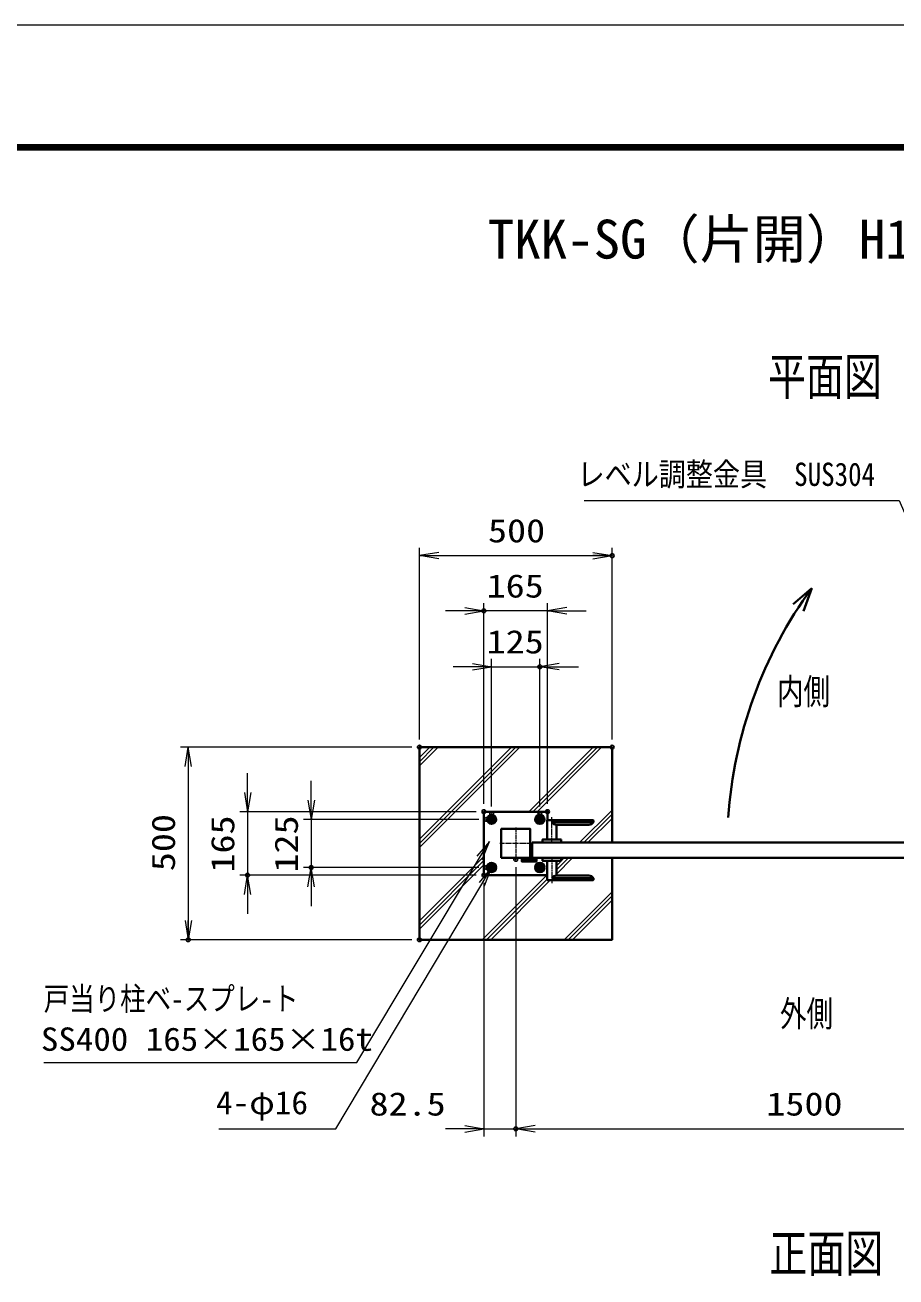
# Model space of a CAD drawing. Units: millimetres at full size. Extents: x -5940 to 5940, y -4200 to 4200.
# Drawn here: x -3797 to -1537, y 949 to 4200 of the extents above; entities that cross this region are included whole.
import ezdxf
from ezdxf.enums import TextEntityAlignment as Align

# ---------------------------------------------------------------- set-up
doc = ezdxf.new("R2010")
doc.units = ezdxf.units.MM
doc.header["$LTSCALE"] = 20
doc.header["$PDMODE"] = 32
doc.header["$PDSIZE"] = 10
for name, pattern in [('DASHED', [7.5, 6, -1.5]), ('USER1', [18, 12, -1.5, 3, -1.5]), ('USER2', [9, 6, -0.75, 1.5, -0.75])]:
    doc.linetypes.add(name, pattern=pattern)
for name, color, linetype, lineweight in [('0-0_D-TTL', 7, 'Continuous', 18), ('0-1_軸線', 200, 'USER1', 15), ('0-2_隠れ線', 140, 'DASHED', 18), ('0-3_外形線', 7, 'Continuous', 35), ('0-4_寸法線', 4, 'Continuous', 18), ('0-5_0', 7, 'Continuous', 18), ('0-8_細線', 2, 'Continuous', 35), ('0-9_ハッチング', 253, 'Continuous', 13)]:
    doc.layers.add(name, color=color, linetype=linetype, lineweight=lineweight)
doc.layers.add('0-6_Defpoints', color=7, linetype='Continuous')
doc.layers.add('0-7_文字', color=254, linetype='Continuous')
doc.styles.add('ＭＳ ゴシック', font='')
doc.styles.get('ＭＳ ゴシック').set_extended_font_data('MS Gothic')

# ---------------------------------------------------------------- blocks, each defined once
blk = doc.blocks.new('_Open')
at = {"layer": '0-5_0'}
blk.add_line((-20, 3.333), (0, 0), dxfattribs=at)
blk.add_lwpolyline([(-20, -3.333), (0, 0), (-20, 0)], dxfattribs=at)
blk = doc.blocks.new('U15')
at = {"layer": '0-1_軸線', "linetype": 'USER2'}
for p, q in [((-1250, 1478.6), (-1250, 1021.4)), ((-1478.6, 1250), (-1021.4, 1250))]:
    blk.add_line(p, q, dxfattribs=at)
at = {"layer": '0-3_外形線'}
blk.add_lwpolyline([(-1430, 1146.1), (-1250, 1042.2), (-1070, 1146.1), (-1070, 1353.9), (-1250, 1457.8), (-1430, 1353.9)], close=True, dxfattribs=at)
for radius in [180, 101.1]:
    blk.add_circle((-1250, 1250), radius, dxfattribs=at)
at = {"layer": '0-8_細線', "color": 4, "lineweight": 25}
blk.add_arc((-1250, 1250), 120, 260, 170, dxfattribs=at)
blk = doc.blocks.new('U16')
at = {"layer": '0-1_軸線', "linetype": 'USER2'}
for p, q in [((-1250, 1514), (-1250, 986)), ((-1514, 1250), (-986, 1250))]:
    blk.add_line(p, q, dxfattribs=at)
at = {"layer": '0-3_外形線'}
for radius in [240, 140]:
    blk.add_circle((-1250, 1250), radius, dxfattribs=at)
blk = doc.blocks.new('U17')
at = {"layer": '0-1_軸線', "linetype": 'USER2'}
for p, q in [((-1478.6, -1250), (-1021.4, -1250)), ((-1250, -1478.6), (-1250, -1021.4))]:
    blk.add_line(p, q, dxfattribs=at)
at = {"layer": '0-3_外形線'}
blk.add_lwpolyline([(-1430, -1146.1), (-1250, -1042.2), (-1070, -1146.1), (-1070, -1353.9), (-1250, -1457.8), (-1430, -1353.9)], close=True, dxfattribs=at)
for radius in [180, 101.1]:
    blk.add_circle((-1250, -1250), radius, dxfattribs=at)
at = {"layer": '0-8_細線', "color": 4, "lineweight": 25}
blk.add_arc((-1250, -1250), 120, 190, 100, dxfattribs=at)
blk = doc.blocks.new('U18')
at = {"layer": '0-1_軸線', "linetype": 'USER2'}
for p, q in [((-1514, -1250), (-986, -1250)), ((-1250, -1514), (-1250, -986))]:
    blk.add_line(p, q, dxfattribs=at)
at = {"layer": '0-3_外形線'}
for radius in [240, 140]:
    blk.add_circle((-1250, -1250), radius, dxfattribs=at)
blk = doc.blocks.new('U19')
at = {"layer": '0-1_軸線', "linetype": 'USER2'}
for p, q in [((1250, 1478.6), (1250, 1021.4)), ((1478.6, 1250), (1021.4, 1250))]:
    blk.add_line(p, q, dxfattribs=at)
at = {"layer": '0-3_外形線'}
blk.add_lwpolyline([(1430, 1146.1), (1250, 1042.2), (1070, 1146.1), (1070, 1353.9), (1250, 1457.8), (1430, 1353.9)], close=True, dxfattribs=at)
for radius in [180, 101.1]:
    blk.add_circle((1250, 1250), radius, dxfattribs=at)
at = {"layer": '0-8_細線', "color": 4, "lineweight": 25}
blk.add_arc((1250, 1250), 120, 10, 280, dxfattribs=at)
blk = doc.blocks.new('U20')
at = {"layer": '0-1_軸線', "linetype": 'USER2'}
for p, q in [((1250, 1514), (1250, 986)), ((1514, 1250), (986, 1250))]:
    blk.add_line(p, q, dxfattribs=at)
at = {"layer": '0-3_外形線'}
for radius in [240, 140]:
    blk.add_circle((1250, 1250), radius, dxfattribs=at)
blk = doc.blocks.new('U21')
at = {"layer": '0-1_軸線', "linetype": 'USER2'}
for p, q in [((1478.6, -1250), (1021.4, -1250)), ((1250, -1478.6), (1250, -1021.4))]:
    blk.add_line(p, q, dxfattribs=at)
at = {"layer": '0-3_外形線'}
blk.add_lwpolyline([(1430, -1146.1), (1250, -1042.2), (1070, -1146.1), (1070, -1353.9), (1250, -1457.8), (1430, -1353.9)], close=True, dxfattribs=at)
for radius in [180, 101.1]:
    blk.add_circle((1250, -1250), radius, dxfattribs=at)
at = {"layer": '0-8_細線', "color": 4, "lineweight": 25}
blk.add_arc((1250, -1250), 120, 80, 350, dxfattribs=at)
blk = doc.blocks.new('U22')
at = {"layer": '0-1_軸線', "linetype": 'USER2'}
for p, q in [((1514, -1250), (986, -1250)), ((1250, -1514), (1250, -986))]:
    blk.add_line(p, q, dxfattribs=at)
at = {"layer": '0-3_外形線'}
for radius in [240, 140]:
    blk.add_circle((1250, -1250), radius, dxfattribs=at)
blk = doc.blocks.new('adggdgag')
at = {"layer": '0-1_軸線'}
for p, q in [((0, 825), (0, -825)), ((825, 0), (-825, 0))]:
    blk.add_line(p, q, dxfattribs=at)
at = {"layer": '0-2_隠れ線'}
for centre in [(-1250, 1250), (1250, 1250), (-1250, -1250), (1250, -1250)]:
    blk.add_circle(centre, 160, dxfattribs=at)
at = {"layer": '0-3_外形線'}
blk.add_lwpolyline([(1650, 1210), (1650, 1650), (-1650, 1650), (-1650, -1650), (1630, -1650)], dxfattribs=at)
for points in [[(-750, -750), (750, -750), (750, 750), (-750, 750)], [(310, -840), (690, -840), (690, -750), (310, -750)], [(310, -840), (1070, -840), (1070, -930), (310, -930)]]:
    blk.add_lwpolyline(points, close=True, dxfattribs=at)
at = {"layer": '0-8_細線'}
blk.add_lwpolyline([(770, -840), (1070, -840), (1070, -780), (770, -780)], close=True, dxfattribs=at)
at = {"layer": '0-3_外形線'}
for name in ['U16', 'U15', 'U20', 'U19', 'U18', 'U17', 'U22', 'U21']:
    blk.add_blockref(name, (0, 0), dxfattribs=at)
blk = doc.blocks.new('fffafafa')
at = {"layer": '0-1_軸線'}
blk.add_line((0, -160), (0, 1155.1), dxfattribs=at)
at = {"layer": '0-3_外形線'}
for p, q in [((-240, 0), (-240, 980)), ((-220, 1000), (2140, 1000)), ((2160, 900), (0, 900)), ((240, 760), (1917.5, 760)), ((240, 760), (240, 0)), ((2160, 900), (2160, 980)), ((-474, 0), (474, 0)), ((-480, -160), (-480, -6)), ((-480, -160), (480, -160)), ((480, -160), (480, -6))]:
    blk.add_line(p, q, dxfattribs=at)
for centre, radius, start, end in [((-220, 980), 20, 90, 180), ((242.5, 1040), 280, 209.99736, 269.48969), ((1917.5, 1040), 280, 270, 330.00262), ((2140, 980), 20, 0, 90), ((-474, -6), 6, 90, 180), ((474, -6), 6, 0, 90)]:
    blk.add_arc(centre, radius, start, end, dxfattribs=at)
blk = doc.blocks.new('S36')
at = {"layer": '0-4_寸法線'}
for points in [[(-14399496.8, 53991383.3), (-14383239.8, 53991383.3), (-14376877.7, 54002005.3), (-14376363.9, 54002863.2)], [(-14376734.8, 54001919.7), (-14376363.9, 54002863.2), (-14377020.7, 54002091)]]:
    blk.add_lwpolyline(points, dxfattribs=at)
at = {"layer": '0-4_寸法線', "color": 254, "style": 'ＭＳ ゴシック'}
for s, width, p in [('戸当り柱ベ-スプレ-ト', 0.8, (-14399496.8, 53993722.7)), ('SS400 165×165×16t', 1.1, (-14399640.8, 53991622.7))]:
    blk.add_text(s, height=1212, dxfattribs=dict(at, width=width)).set_placement(p, align=Align.BOTTOM_LEFT)
blk = doc.blocks.new('S41')
at = {"layer": '0-4_寸法線'}
for points in [[(-14371442.1, 54020564.4), (-14355090.9, 54020564.4), (-14348152.6, 54004529.7), (-14347755.4, 54003611.9)], [(-14348305.5, 54004463.5), (-14347755.4, 54003611.9), (-14347999.6, 54004595.9)]]:
    blk.add_lwpolyline(points, dxfattribs=at)
at = {"layer": '0-4_寸法線', "color": 254, "style": 'ＭＳ ゴシック', "width": 0.85}
blk.add_text('レベル調整金具\u3000SUS304', height=1212, dxfattribs=at).set_placement((-14371787.7, 54020961.2), align=Align.BOTTOM_LEFT)
blk = doc.blocks.new('S42')
at = {"layer": '0-4_寸法線'}
for points in [[(-14390409.1, 53987928.8), (-14384339.5, 53987928.8), (-14376757.5, 54000648), (-14376245.4, 54001506.9)], [(-14376614.3, 54000562.6), (-14376245.4, 54001506.9), (-14376900.6, 54000733.3)]]:
    blk.add_lwpolyline(points, dxfattribs=at)
at = {"layer": '0-4_寸法線', "color": 254, "style": 'ＭＳ ゴシック', "width": 1.05}
blk.add_text('4-φ16', height=1212, dxfattribs=at).set_placement((-14390553.1, 53988325.6), align=Align.BOTTOM_LEFT)

msp = doc.modelspace()

# ---------------------------------------------------------------- linework, layer by layer
at = {"layer": '0-0_D-TTL'}
for points in [[(-5940, -4200), (5940, -4200), (5940, 4200), (-5940, 4200)], [(-5558.14, 3889.71), (5558.14, 3889.71), (5558.14, -3888.86), (-5558.14, -3888.86)], [(-5554.61, 3886.18), (5554.61, 3886.18), (5554.61, -3885.32), (-5554.61, -3885.32)], [(-5551.07, 3882.64), (5551.07, 3882.64), (5551.07, -3881.79), (-5551.07, -3881.79)], [(-5547.54, 3879.11), (5547.54, 3879.11), (5547.54, -3878.25), (-5547.54, -3878.25)], [(-5544, 3875.57), (5544, 3875.57), (5544, -3874.71), (-5544, -3874.71)]]:
    msp.add_lwpolyline(points, close=True, dxfattribs=at)
at = {"layer": '0-3_外形線'}
msp.add_lwpolyline([(-2273.52, 2077.18), (-2273.52, 2324.68), (-2773.52, 2324.68), (-2773.52, 1824.68), (-2273.52, 1824.68), (-2273.52, 2037.18)], dxfattribs=at)
msp.add_lwpolyline([(-2481.02, 2077.18), (-961.02, 2077.18), (-961.02, 2037.18), (-2481.02, 2037.18)], close=True, dxfattribs=at)
at = {"layer": '0-4_寸法線'}
for p, q in [((-2773.52, 2344.68), (-2773.52, 2842.07)), ((-2273.52, 2344.68), (-2273.52, 2842.07)), ((-2773.52, 2822.07), (-2273.52, 2822.07)), ((-2606.02, 2177.18), (-2606.02, 2698.66)), ((-2441.02, 2177.18), (-2441.02, 2698.66)), ((-2656.02, 2678.66), (-2706.02, 2678.66)), ((-2441.02, 2678.66), (-2606.02, 2678.66)), ((-2391.02, 2678.66), (-2341.02, 2678.66)), ((-2586.02, 2170.38), (-2586.02, 2553.66)), ((-2461.02, 2170.38), (-2461.02, 2553.66)), ((-2636.02, 2533.66), (-2686.02, 2533.66)), ((-2586.02, 2533.66), (-2461.02, 2533.66)), ((-2411.02, 2533.66), (-2361.02, 2533.66)), ((-2793.52, 2324.68), (-3393.42, 2324.68)), ((-3373.42, 2324.68), (-3373.42, 1824.68)), ((-3219.38, 2207.18), (-3219.38, 2257.18)), ((-3054.38, 2187.18), (-3054.38, 2237.18)), ((-2626.02, 2157.18), (-3239.38, 2157.18)), ((-3219.38, 2157.18), (-3219.38, 1992.18)), ((-2619.22, 2137.18), (-3074.38, 2137.18)), ((-3054.38, 2137.18), (-3054.38, 2012.18)), ((-2626.02, 1992.18), (-3239.38, 1992.18)), ((-2619.22, 2012.18), (-3074.38, 2012.18)), ((-2523.52, 2013.43), (-2523.52, 1313.5)), ((-2523.52, 2013.43), (-2523.52, 1313.5)), ((-3054.38, 1962.18), (-3054.38, 1912.18)), ((-2606.02, 1972.18), (-2606.02, 1313.5)), ((-3219.38, 1942.18), (-3219.38, 1892.18)), ((-2793.52, 1824.68), (-3393.42, 1824.68)), ((-2656.02, 1333.5), (-2706.02, 1333.5)), ((-2606.02, 1333.5), (-2523.52, 1333.5)), ((-2523.52, 1333.5), (-1023.52, 1333.5)), ((-2473.52, 1333.5), (-2423.52, 1333.5))]:
    msp.add_line(p, q, dxfattribs=at)
at = {"layer": '0-6_Defpoints'}
for p in [(-2273.52, 2822.07), (-2606.02, 2678.66), (-2461.02, 2533.66), (-2773.52, 2324.68), (-2773.52, 2324.68), (-2273.52, 2324.68), (-2606.02, 2157.18), (-2606.02, 2157.18), (-2586.02, 2150.38), (-2461.02, 2150.38), (-2441.02, 2157.18), (-2599.22, 2137.18), (-3054.38, 2012.18), (-2599.22, 2012.18), (-2523.52, 2033.43), (-3219.38, 1992.18), (-2606.02, 1992.18), (-2606.02, 1992.18), (-3373.42, 1824.68), (-2773.52, 1824.68), (-2523.52, 1333.5)]:
    msp.add_point(p, dxfattribs=at)
at = {"layer": '0-8_細線'}
for q in [(-1803.54, 2696.24), (-1776.47, 2677.74)]:
    msp.add_line((-1755.48, 2737.51), q, dxfattribs=at)
msp.add_arc((-832.13, 2064.45), 1142.63, 143.9103, 176.11605, dxfattribs=at)
at = {"layer": '0-9_ハッチング'}
for p, q in [((-2773.52, 2297.84), (-2746.69, 2324.68)), ((-2773.52, 2085.71), (-2534.56, 2324.68)), ((-2773.52, 2286.97), (-2735.81, 2324.68)), ((-2773.52, 2074.83), (-2523.68, 2324.68)), ((-2773.52, 2276.09), (-2724.94, 2324.68)), ((-2773.52, 2063.96), (-2512.81, 2324.68)), ((-2489.93, 2157.18), (-2322.43, 2324.68)), ((-2479.05, 2157.18), (-2311.55, 2324.68)), ((-2468.18, 2157.18), (-2300.68, 2324.68)), ((-2357.79, 2077.18), (-2273.52, 2161.44)), ((-2346.92, 2077.18), (-2273.52, 2150.57)), ((-2336.04, 2077.18), (-2273.52, 2139.69)), ((-2773.52, 1873.58), (-2606.02, 2041.08)), ((-2773.52, 1862.7), (-2606.02, 2030.2)), ((-2773.52, 1851.83), (-2606.02, 2019.33)), ((-2418.02, 2016.94), (-2397.79, 2037.18)), ((-2418.02, 2006.07), (-2386.92, 2037.18)), ((-2418.02, 1995.19), (-2376.04, 2037.18)), ((-2610.29, 1824.68), (-2442.79, 1992.18)), ((-2599.42, 1824.68), (-2442.02, 1982.07)), ((-2588.54, 1824.68), (-2434.04, 1979.18)), ((-2398.16, 1824.68), (-2273.52, 1949.31)), ((-2387.29, 1824.68), (-2273.52, 1938.44)), ((-2376.41, 1824.68), (-2273.52, 1927.56))]:
    msp.add_line(p, q, dxfattribs=at)

# ---------------------------------------------------------------- block references
at = {"layer": '0-3_外形線', "xscale": 0.05, "yscale": 0.05}
for name, p in [('adggdgag', (-2523.52, 2074.68)), ('fffafafa', (-2430.02, 2085.18))]:
    msp.add_blockref(name, p, dxfattribs=at)
at = {"layer": '0-3_外形線', "xscale": -0.05, "yscale": 0.05, "rotation": 180}
msp.add_blockref('fffafafa', (-2430.02, 2029.18), dxfattribs=at)
at = {"layer": '0-4_寸法線'}
for name, p, xscale, yscale in [('S41', (716226.25, -2698063.17), 0.05, 0.05), ('_Open', (-2273.52, 2822.07), 2.5, 2.5), ('_Open', (-2606.02, 2678.66), 2.5, 2.5), ('_Open', (-2586.02, 2533.66), 2.5, 2.5), ('S36', (716226.25, -2698063.17), 0.05, 0.05), ('S42', (716226.25, -2698063.17), 0.05, 0.05), ('_Open', (-2606.02, 1333.5), 2.5, 2.5)]:
    msp.add_blockref(name, p, dxfattribs=dict(at, xscale=xscale, yscale=yscale))
at = {"layer": '0-4_寸法線', "xscale": 2.5, "yscale": 2.5}
for p, rotation in [((-2773.52, 2822.07), 180), ((-2441.02, 2678.66), 180), ((-2461.02, 2533.66), 180), ((-3373.42, 2324.68), 90), ((-3219.38, 2157.18), 270), ((-3054.38, 2137.18), 270), ((-3219.38, 1992.18), 90), ((-3054.38, 2012.18), 90), ((-3373.42, 1824.68), 270), ((-2523.52, 1333.5), 180), ((-2523.52, 1333.5), 180)]:
    msp.add_blockref('_Open', p, dxfattribs=dict(at, rotation=rotation))

# ---------------------------------------------------------------- texts
at = {"layer": '0-4_寸法線', "color": 254, "style": 'ＭＳ ゴシック', "width": 1.2}
for s, p in [('500', (-2595.52, 2838.41)), ('165', (-2599.12, 2695)), ('125', (-2599.12, 2550)), ('82.5', (-2902.99, 1349.84)), ('1500', (-1873.12, 1349.84))]:
    msp.add_text(s, height=60.56, dxfattribs=at).set_placement(p, align=Align.BOTTOM_LEFT)
for s, p in [('500', (-3389.76, 2002.68)), ('165', (-3235.73, 1999.08)), ('125', (-3070.73, 1999.08))]:
    msp.add_text(s, height=60.56, rotation=90, dxfattribs=at).set_placement(p, align=Align.BOTTOM_LEFT)
at = {"layer": '0-7_文字', "style": 'ＭＳ ゴシック'}
msp.add_text('TKK-SG（片開）H1800×W1500', height=101, dxfattribs=at).set_placement((-2596.34, 3563.26), align=Align.BOTTOM_LEFT)
at = {"layer": '0-7_文字', "style": 'ＭＳ ゴシック', "width": 0.75}
for s, height, p in [('平面図', 96.19, (-1868.48, 3210.29)), ('内側', 67.3, (-1845.59, 2415.48)), ('外側', 67.3, (-1837.66, 1578.74)), ('正面図', 96.19, (-1865.13, 933.23))]:
    msp.add_text(s, height=height, dxfattribs=at).set_placement(p, align=Align.BOTTOM_LEFT)

doc.saveas('drawing.dxf')
